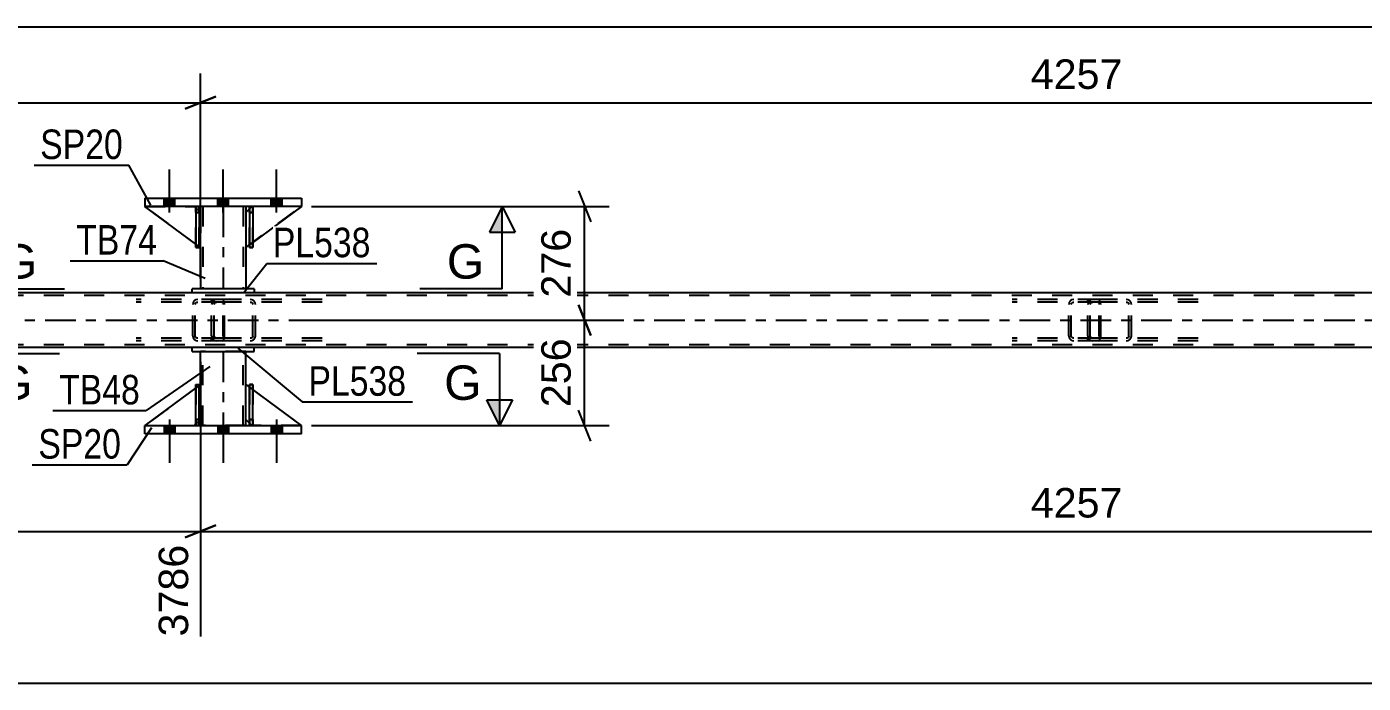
# Model space of a CAD drawing. Header units: millimetres. Extents: x 0 to 841, y 0 to 594.
# Drawn here: x 144.5 to 274.4, y 203.6 to 267.3 of the extents above; entities that cross this region are included whole.
import ezdxf

# ---------------------------------------------------------------- set-up
doc = ezdxf.new("R2010")
doc.units = ezdxf.units.MM
doc.linetypes.add('DXK_LINE_DOT2', pattern=[3.9198, 1.9599, -1.9599])
doc.linetypes.add('DXK_LINE_DOT3', pattern=[5.9187, 2.979, -0.9799, 0.9799, -0.9799])
doc.styles.add('Arial', font='ARIAL.TTF', dxfattribs={"height": 0.2})
doc.styles.add('Arial Narrow', font='ARIALN.TTF', dxfattribs={"height": 0.2})

# ---------------------------------------------------------------- blocks, each defined once
blk = doc.blocks.new('Part-317662454-4642 - 4581')
at = {"color": 2, "linetype": 'Continuous'}
for p, q in [((161.41, 232.59), (161.41, 235.79)), ((165.81, 232.59), (165.81, 235.79)), ((161.41, 228.59), (161.41, 229.19)), ((165.81, 228.59), (165.81, 229.19))]:
    blk.add_line(p, q, dxfattribs=at)
at = {"color": 7, "linetype": 'DXK_LINE_DOT2'}
for p, q in [((165.81, 235.79), (161.41, 235.79)), ((161.65, 228.59), (161.65, 235.79)), ((165.57, 228.59), (165.57, 235.79)), ((161.41, 229.19), (161.41, 232.59)), ((165.81, 229.19), (165.81, 232.59)), ((165.81, 228.59), (161.41, 228.59))]:
    blk.add_line(p, q, dxfattribs=at)
at = {"color": 7, "linetype": 'DXK_LINE_DOT3'}
blk.add_line((163.61, 235.79), (163.61, 228.59), dxfattribs=at)
blk = doc.blocks.new('Part-317662454-4662 - 4581')
at = {"color": 2, "linetype": 'Continuous'}
for p, q in [((166.16, 249.63), (165.81, 249.27)), ((171.21, 249.87), (166.48, 246.37)), ((165.81, 249.27), (165.81, 245.87)), ((165.81, 245.87), (166.16, 246.13))]:
    blk.add_line(p, q, dxfattribs=at)
at = {"color": 7, "linetype": 'DXK_LINE_DOT2'}
for p, q in [((166.41, 249.87), (166.16, 249.63)), ((171.21, 249.87), (166.41, 249.87)), ((171.21, 249.87), (171.21, 249.87)), ((171.21, 249.87), (171.21, 249.87)), ((166.48, 246.37), (166.16, 246.13))]:
    blk.add_line(p, q, dxfattribs=at)
blk = doc.blocks.new('Part-317662454-4588 - 4581')
at = {"color": 7, "linetype": 'DXK_LINE_DOT2'}
for p, q in [((247.66, 240.54), (247.63, 240.35)), ((247.63, 237.31), (247.63, 240.35)), ((247.88, 240.35), (247.9, 240.44)), ((247.88, 237.31), (247.88, 240.35)), ((247.9, 240.44), (247.96, 240.52)), ((248.14, 240.83), (247.94, 240.8)), ((247.96, 240.52), (248.04, 240.57)), ((248.04, 240.57), (248.14, 240.59)), ((258.36, 240.83), (248.14, 240.83)), ((258.36, 240.59), (248.14, 240.59)), ((251.57, 240.8), (251.37, 240.83)), ((251.37, 240.59), (251.47, 240.57)), ((251.47, 240.57), (251.55, 240.52)), ((251.55, 240.52), (251.61, 240.44)), ((251.61, 240.44), (251.63, 240.35)), ((251.63, 237.31), (251.63, 240.35)), ((251.88, 240.35), (251.84, 240.54)), ((251.88, 237.31), (251.88, 240.35)), ((247.63, 237.31), (247.66, 237.13)), ((247.9, 237.22), (247.88, 237.31)), ((247.96, 237.14), (247.9, 237.22)), ((247.94, 236.87), (248.14, 236.83)), ((248.04, 237.09), (247.96, 237.14)), ((248.14, 237.07), (248.04, 237.09)), ((258.36, 237.07), (248.14, 237.07)), ((258.36, 236.83), (248.14, 236.83)), ((251.47, 237.09), (251.37, 237.07)), ((251.37, 236.83), (251.57, 236.87)), ((251.55, 237.14), (251.47, 237.09)), ((251.61, 237.22), (251.55, 237.14)), ((251.63, 237.31), (251.61, 237.22)), ((251.84, 237.13), (251.88, 237.31))]:
    blk.add_line(p, q, dxfattribs=at)
for centre, start, end in [((248.12, 240.33), 110.7583, 155.6801), ((251.39, 240.33), 24.3199, 69.2417), ((248.12, 237.33), 204.3199, 249.2417), ((251.39, 237.33), 290.7583, 335.6801)]:
    blk.add_arc(centre, 0.496, start, end, dxfattribs=at)
blk = doc.blocks.new('Part-317662454-4680 - 4581')
at = {"color": 7, "linetype": 'DXK_LINE_DOT2'}
for p, q in [((162.53, 240.54), (162.49, 240.35)), ((162.49, 237.31), (162.49, 240.35)), ((162.75, 240.35), (162.77, 240.44)), ((162.75, 237.31), (162.75, 240.35)), ((162.77, 240.44), (162.82, 240.52)), ((163, 240.83), (162.81, 240.8)), ((162.82, 240.52), (162.9, 240.57)), ((162.9, 240.57), (163, 240.59)), ((173.23, 240.83), (163, 240.83)), ((173.23, 240.59), (163, 240.59)), ((166.43, 240.8), (166.24, 240.83)), ((166.24, 240.59), (166.34, 240.57)), ((166.34, 240.57), (166.42, 240.52)), ((166.42, 240.52), (166.47, 240.44)), ((166.47, 240.44), (166.49, 240.35)), ((166.49, 237.31), (166.49, 240.35)), ((166.75, 240.35), (166.71, 240.54)), ((166.75, 237.31), (166.75, 240.35)), ((162.49, 237.31), (162.53, 237.13)), ((162.77, 237.22), (162.75, 237.31)), ((162.82, 237.14), (162.77, 237.22)), ((162.81, 236.87), (163, 236.83)), ((162.9, 237.09), (162.82, 237.14)), ((163, 237.07), (162.9, 237.09)), ((173.23, 237.07), (163, 237.07)), ((173.23, 236.83), (163, 236.83)), ((166.34, 237.09), (166.24, 237.07)), ((166.24, 236.83), (166.43, 236.87)), ((166.42, 237.14), (166.34, 237.09)), ((166.47, 237.22), (166.42, 237.14)), ((166.49, 237.31), (166.47, 237.22)), ((166.71, 237.13), (166.75, 237.31))]:
    blk.add_line(p, q, dxfattribs=at)
for centre, start, end in [((162.98, 240.33), 110.7583, 155.6801), ((166.26, 240.33), 24.3199, 69.2417), ((162.98, 237.33), 204.3199, 249.2417), ((166.26, 237.33), 290.7583, 335.6801)]:
    blk.add_arc(centre, 0.496, start, end, dxfattribs=at)
blk = doc.blocks.new('Part-317662454-4647 - 4581')
at = {"color": 2, "linetype": 'Continuous'}
for p, q in [((166.61, 236.19), (160.61, 236.19)), ((160.61, 235.79), (160.61, 236.19)), ((160.61, 235.79), (166.61, 235.79)), ((166.61, 235.79), (166.61, 236.19))]:
    blk.add_line(p, q, dxfattribs=at)
blk = doc.blocks.new('Part-317662454-4661 - 4581')
at = {"color": 7, "linetype": 'DXK_LINE_DOT2'}
for p, q in [((166.41, 249.87), (165.81, 249.27)), ((165.81, 245.87), (171.21, 249.87)), ((171.21, 249.87), (166.41, 249.87)), ((165.81, 249.27), (165.81, 245.87))]:
    blk.add_line(p, q, dxfattribs=at)
blk = doc.blocks.new('Part-317662454-4667 - 4581')
at = {"color": 2, "linetype": 'Continuous'}
for p, q in [((160.96, 228.59), (160.96, 232.59)), ((160.96, 232.59), (161.28, 232.59)), ((161.28, 228.59), (161.28, 232.59)), ((160.96, 228.59), (160.96, 228.59)), ((161.28, 228.59), (160.96, 228.59))]:
    blk.add_line(p, q, dxfattribs=at)
at = {"color": 7, "linetype": 'DXK_LINE_DOT2'}
for p, q in [((160.96, 232.59), (160.96, 229.19)), ((161.28, 229.19), (161.28, 232.59)), ((160.96, 229.19), (160.96, 228.59)), ((160.96, 229.19), (161.28, 229.19)), ((161.28, 228.59), (161.28, 229.19)), ((160.96, 228.59), (160.96, 228.59)), ((160.96, 228.59), (160.96, 228.59)), ((161.28, 228.59), (161.28, 228.59))]:
    blk.add_line(p, q, dxfattribs=at)
blk = doc.blocks.new('Part-317662454-4677 - 4581')
at = {"color": 7, "linetype": 'DXK_LINE_DOT2'}
for p, q in [((160.96, 232.59), (161.28, 232.59)), ((160.96, 229.19), (160.96, 232.59)), ((160.96, 232.59), (160.96, 228.59)), ((161.28, 232.59), (161.28, 229.19)), ((161.28, 228.59), (161.28, 232.5)), ((161.28, 229.19), (160.96, 229.19)), ((160.96, 228.59), (160.96, 229.19)), ((161.28, 229.19), (161.28, 228.59)), ((161.28, 228.59), (160.96, 228.59)), ((161.28, 228.59), (161.28, 228.59))]:
    blk.add_line(p, q, dxfattribs=at)
blk = doc.blocks.new('Part-317662454-4685 - 4581')
at = {"color": 2, "linetype": 'Continuous'}
for p, q in [((156.01, 227.79), (156.01, 228.59)), ((156.01, 228.59), (171.21, 228.59)), ((171.21, 227.79), (156.01, 227.79)), ((171.21, 227.79), (171.21, 228.59))]:
    blk.add_line(p, q, dxfattribs=at)
blk = doc.blocks.new('Part-317662454-4748 - 4581')
at = {"color": 2, "linetype": 'Continuous'}
for p, q in [((166.16, 228.59), (166.16, 232.59)), ((166.16, 232.59), (166.48, 232.59)), ((166.48, 228.59), (166.48, 232.59)), ((166.16, 228.59), (166.16, 228.59)), ((166.48, 228.59), (166.16, 228.59))]:
    blk.add_line(p, q, dxfattribs=at)
at = {"color": 7, "linetype": 'DXK_LINE_DOT2'}
for p, q in [((166.16, 232.59), (166.16, 229.19)), ((166.48, 229.19), (166.48, 232.59)), ((166.16, 229.19), (166.16, 228.59)), ((166.16, 229.19), (166.48, 229.19)), ((166.48, 228.59), (166.48, 229.19)), ((166.16, 228.59), (166.16, 228.59)), ((166.16, 228.59), (166.16, 228.59)), ((166.48, 228.59), (166.48, 228.59))]:
    blk.add_line(p, q, dxfattribs=at)
blk = doc.blocks.new('Part-317662454-4759 - 4581')
at = {"color": 2, "linetype": 'Continuous'}
for p, q in [((156.01, 250.67), (156.01, 249.87)), ((156.01, 250.67), (171.21, 250.67)), ((171.21, 249.87), (156.01, 249.87)), ((171.21, 250.67), (171.21, 249.87))]:
    blk.add_line(p, q, dxfattribs=at)
blk = doc.blocks.new('Part-317662454-4765 - 4581')
at = {"color": 2, "linetype": 'Continuous'}
for p, q in [((166.61, 241.87), (160.61, 241.87)), ((160.61, 241.47), (160.61, 241.87)), ((166.61, 241.87), (166.61, 241.47)), ((166.61, 241.47), (160.61, 241.47))]:
    blk.add_line(p, q, dxfattribs=at)
blk = doc.blocks.new('Part-317662454-4770 - 4581')
at = {"color": 2, "linetype": 'Continuous'}
for p, q in [((728.27, 241.47), (69.36, 241.47)), ((728.27, 236.19), (69.36, 236.19))]:
    blk.add_line(p, q, dxfattribs=at)
at = {"color": 7, "linetype": 'DXK_LINE_DOT2'}
for p, q in [((728.27, 241.23), (69.36, 241.23)), ((728.27, 236.43), (69.36, 236.43))]:
    blk.add_line(p, q, dxfattribs=at)
at = {"color": 7, "linetype": 'DXK_LINE_DOT3'}
blk.add_line((69.36, 238.83), (728.27, 238.83), dxfattribs=at)
blk = doc.blocks.new('Part-317662454-4771 - 4581')
at = {"color": 7, "linetype": 'DXK_LINE_DOT2'}
for p, q in [((160.96, 249.27), (160.96, 249.87)), ((160.96, 249.87), (160.96, 249.87)), ((160.96, 249.87), (160.96, 245.87)), ((160.96, 249.87), (161.28, 249.87)), ((161.28, 249.87), (161.28, 249.27)), ((161.28, 245.87), (161.28, 249.87)), ((160.96, 245.87), (160.96, 249.27)), ((160.96, 249.27), (161.28, 249.27)), ((161.28, 249.27), (161.28, 245.87)), ((160.96, 245.87), (161.28, 245.87))]:
    blk.add_line(p, q, dxfattribs=at)
blk = doc.blocks.new('Part-317662454-4772 - 4581')
at = {"color": 7, "linetype": 'DXK_LINE_DOT2'}
for p, q in [((165.81, 229.19), (165.81, 232.59)), ((165.81, 232.59), (171.21, 228.59)), ((166.41, 228.59), (165.81, 229.19)), ((171.21, 228.59), (166.41, 228.59))]:
    blk.add_line(p, q, dxfattribs=at)
blk = doc.blocks.new('Part-317662454-4773 - 4581')
at = {"color": 2, "linetype": 'Continuous'}
for p, q in [((165.81, 229.19), (165.81, 232.59)), ((165.81, 232.59), (166.16, 232.33)), ((171.21, 228.59), (166.48, 232.09)), ((166.16, 228.84), (165.81, 229.19))]:
    blk.add_line(p, q, dxfattribs=at)
at = {"color": 7, "linetype": 'DXK_LINE_DOT2'}
for p, q in [((166.48, 232.09), (166.16, 232.33)), ((166.16, 228.84), (166.41, 228.59)), ((166.41, 228.59), (171.21, 228.59))]:
    blk.add_line(p, q, dxfattribs=at)
blk = doc.blocks.new('Part-317662454-4781 - 4581')
at = {"color": 2, "linetype": 'Continuous'}
for p, q in [((161.41, 249.87), (161.41, 249.27)), ((165.81, 249.87), (165.81, 249.27)), ((161.41, 245.87), (161.41, 241.87)), ((165.81, 245.87), (165.81, 241.87))]:
    blk.add_line(p, q, dxfattribs=at)
at = {"color": 7, "linetype": 'DXK_LINE_DOT2'}
for p, q in [((165.81, 249.87), (161.41, 249.87)), ((161.65, 249.87), (161.65, 241.87)), ((165.57, 249.87), (165.57, 241.87)), ((161.41, 249.27), (161.41, 245.87)), ((165.81, 249.27), (165.81, 245.87)), ((165.81, 241.87), (161.41, 241.87))]:
    blk.add_line(p, q, dxfattribs=at)
at = {"color": 7, "linetype": 'DXK_LINE_DOT3'}
blk.add_line((163.61, 249.87), (163.61, 241.87), dxfattribs=at)
blk = doc.blocks.new('Bolt-317662454-4787 - 4581')
at = {"linetype": 'Continuous'}
for points in [[(157.89, 227.79), (158.93, 227.79), (158.93, 228.59), (157.89, 228.59)], [(157.89, 227.79), (158.93, 227.79), (158.93, 228.59), (157.89, 228.59)], [(157.89, 227.79), (158.93, 227.79), (158.93, 228.59), (157.89, 228.59)], [(163.09, 227.79), (164.13, 227.79), (164.13, 228.59), (163.09, 228.59)], [(163.09, 227.79), (164.13, 227.79), (164.13, 228.59), (163.09, 228.59)], [(168.29, 227.79), (169.33, 227.79), (169.33, 228.59), (168.29, 228.59)], [(168.29, 227.79), (169.33, 227.79), (169.33, 228.59), (168.29, 228.59)], [(168.29, 227.79), (169.33, 227.79), (169.33, 228.59), (168.29, 228.59)]]:
    blk.add_hatch(color=1, dxfattribs=at).paths.add_polyline_path(points)
at = {"color": 1, "linetype": 'Continuous'}
for p, q in [((158.41, 229.19), (158.41, 224.99)), ((158.41, 229.19), (158.41, 224.99)), ((158.41, 229.19), (158.41, 224.99)), ((163.61, 229.19), (163.61, 224.99)), ((163.61, 229.19), (163.61, 224.99)), ((168.81, 229.19), (168.81, 224.99)), ((168.81, 229.19), (168.81, 224.99)), ((168.81, 229.19), (168.81, 224.99)), ((157.89, 228.59), (157.89, 227.79)), ((157.89, 228.59), (157.89, 227.79)), ((157.89, 228.59), (157.89, 227.79)), ((158.93, 228.59), (158.93, 227.79)), ((158.93, 228.59), (158.93, 227.79)), ((158.93, 228.59), (158.93, 227.79)), ((163.09, 228.59), (163.09, 227.79)), ((163.09, 228.59), (163.09, 227.79)), ((164.13, 228.59), (164.13, 227.79)), ((164.13, 228.59), (164.13, 227.79)), ((168.29, 228.59), (168.29, 227.79)), ((168.29, 228.59), (168.29, 227.79)), ((168.29, 228.59), (168.29, 227.79)), ((169.33, 228.59), (169.33, 227.79)), ((169.33, 228.59), (169.33, 227.79)), ((169.33, 228.59), (169.33, 227.79))]:
    blk.add_line(p, q, dxfattribs=at)
blk = doc.blocks.new('Part-317662454-4811 - 4581')
at = {"color": 2, "linetype": 'Continuous'}
for p, q in [((161.28, 249.87), (160.96, 249.87)), ((160.96, 249.87), (160.96, 245.87)), ((161.28, 249.87), (161.28, 249.87)), ((161.28, 249.87), (161.28, 245.87)), ((161.28, 245.87), (160.96, 245.87))]:
    blk.add_line(p, q, dxfattribs=at)
at = {"color": 7, "linetype": 'DXK_LINE_DOT2'}
for p, q in [((160.96, 249.87), (160.96, 249.27)), ((160.96, 249.87), (160.96, 249.87)), ((161.28, 249.27), (161.28, 249.87)), ((161.28, 249.87), (161.28, 249.87)), ((161.28, 249.27), (160.96, 249.27)), ((160.96, 249.27), (160.96, 245.87)), ((161.28, 245.87), (161.28, 249.27))]:
    blk.add_line(p, q, dxfattribs=at)
blk = doc.blocks.new('Part-317662454-4812 - 4581')
at = {"color": 7, "linetype": 'DXK_LINE_DOT2'}
for p, q in [((161.41, 232.59), (156.01, 228.59)), ((161.41, 229.19), (161.41, 232.59)), ((161.41, 232.59), (161.41, 229.19)), ((160.81, 228.59), (161.41, 229.19)), ((161.41, 229.19), (160.81, 228.59)), ((161.41, 229.19), (161.41, 229.19)), ((156.01, 228.59), (160.81, 228.59))]:
    blk.add_line(p, q, dxfattribs=at)
blk = doc.blocks.new('Part-317662454-4813 - 4581')
at = {"color": 2, "linetype": 'Continuous'}
for p, q in [((161.41, 232.59), (161.28, 232.5)), ((161.41, 229.19), (161.41, 232.59)), ((160.96, 232.26), (156.01, 228.59)), ((160.96, 228.75), (160.81, 228.59)), ((161.41, 229.19), (161.28, 229.07)), ((161.41, 229.19), (161.41, 229.19))]:
    blk.add_line(p, q, dxfattribs=at)
at = {"color": 7, "linetype": 'DXK_LINE_DOT2'}
for p, q in [((161.41, 229.19), (161.41, 232.59)), ((161.28, 232.5), (160.96, 232.26)), ((161.41, 229.19), (160.81, 228.59)), ((161.28, 229.07), (160.96, 228.75)), ((156.01, 228.59), (156.01, 228.59)), ((156.01, 228.59), (160.81, 228.59))]:
    blk.add_line(p, q, dxfattribs=at)
blk = doc.blocks.new('Part-317662454-4814 - 4581')
at = {"color": 7, "linetype": 'DXK_LINE_DOT2'}
for p, q in [((166.48, 232.59), (166.16, 232.59)), ((166.16, 229.19), (166.16, 232.59)), ((166.16, 232.59), (166.16, 228.59)), ((166.48, 232.59), (166.48, 229.19)), ((166.48, 228.59), (166.48, 232.59)), ((166.48, 229.19), (166.16, 229.19)), ((166.16, 228.59), (166.16, 229.19)), ((166.48, 229.19), (166.48, 228.59)), ((166.48, 228.59), (166.16, 228.59)), ((166.48, 228.59), (166.48, 228.59))]:
    blk.add_line(p, q, dxfattribs=at)
blk = doc.blocks.new('Bolt-317662454-4820 - 4581')
at = {"linetype": 'Continuous'}
for points in [[(158.93, 250.67), (157.89, 250.67), (157.89, 249.87), (158.93, 249.87)], [(158.93, 250.67), (157.89, 250.67), (157.89, 249.87), (158.93, 249.87)], [(158.93, 250.67), (157.89, 250.67), (157.89, 249.87), (158.93, 249.87)], [(164.13, 250.67), (163.09, 250.67), (163.09, 249.87), (164.13, 249.87)], [(164.13, 250.67), (163.09, 250.67), (163.09, 249.87), (164.13, 249.87)], [(169.33, 250.67), (168.29, 250.67), (168.29, 249.87), (169.33, 249.87)], [(169.33, 250.67), (168.29, 250.67), (168.29, 249.87), (169.33, 249.87)], [(169.33, 250.67), (168.29, 250.67), (168.29, 249.87), (169.33, 249.87)]]:
    blk.add_hatch(color=1, dxfattribs=at).paths.add_polyline_path(points)
at = {"color": 1, "linetype": 'Continuous'}
for p, q in [((158.41, 249.27), (158.41, 253.47)), ((158.41, 249.27), (158.41, 253.47)), ((158.41, 249.27), (158.41, 253.47)), ((163.61, 249.27), (163.61, 253.47)), ((163.61, 249.27), (163.61, 253.47)), ((168.81, 249.27), (168.81, 253.47)), ((168.81, 249.27), (168.81, 253.47)), ((168.81, 249.27), (168.81, 253.47)), ((157.89, 249.87), (157.89, 250.67)), ((157.89, 249.87), (157.89, 250.67)), ((157.89, 249.87), (157.89, 250.67)), ((158.93, 249.87), (158.93, 250.67)), ((158.93, 249.87), (158.93, 250.67)), ((158.93, 249.87), (158.93, 250.67)), ((163.09, 249.87), (163.09, 250.67)), ((163.09, 249.87), (163.09, 250.67)), ((164.13, 249.87), (164.13, 250.67)), ((164.13, 249.87), (164.13, 250.67)), ((168.29, 249.87), (168.29, 250.67)), ((168.29, 249.87), (168.29, 250.67)), ((168.29, 249.87), (168.29, 250.67)), ((169.33, 249.87), (169.33, 250.67)), ((169.33, 249.87), (169.33, 250.67)), ((169.33, 249.87), (169.33, 250.67))]:
    blk.add_line(p, q, dxfattribs=at)
blk = doc.blocks.new('Part-317662454-4828 - 4581')
at = {"color": 2, "linetype": 'Continuous'}
for p, q in [((160.96, 246.2), (156.01, 249.87)), ((160.96, 249.72), (160.81, 249.87)), ((161.41, 249.27), (161.28, 249.4)), ((161.41, 249.27), (161.41, 249.27)), ((161.41, 245.87), (161.41, 249.27)), ((161.28, 245.97), (161.41, 245.87)), ((161.41, 245.87), (161.41, 245.87))]:
    blk.add_line(p, q, dxfattribs=at)
at = {"color": 7, "linetype": 'DXK_LINE_DOT2'}
for p, q in [((160.81, 249.87), (156.01, 249.87)), ((156.01, 249.87), (156.01, 249.87)), ((160.81, 249.87), (161.41, 249.27)), ((161.28, 249.4), (160.96, 249.72)), ((161.41, 249.27), (161.41, 245.87)), ((161.28, 245.97), (160.96, 246.2))]:
    blk.add_line(p, q, dxfattribs=at)
blk = doc.blocks.new('Part-317662454-4829 - 4581')
at = {"color": 7, "linetype": 'DXK_LINE_DOT2'}
for p, q in [((166.16, 249.27), (166.16, 249.87)), ((166.16, 249.87), (166.16, 249.87)), ((166.16, 249.87), (166.16, 245.87)), ((166.16, 249.87), (166.48, 249.87)), ((166.48, 249.87), (166.48, 249.27)), ((166.48, 245.87), (166.48, 249.87)), ((166.16, 245.87), (166.16, 249.27)), ((166.16, 249.27), (166.48, 249.27)), ((166.48, 249.27), (166.48, 245.87)), ((166.16, 245.87), (166.48, 245.87))]:
    blk.add_line(p, q, dxfattribs=at)
blk = doc.blocks.new('Part-317662454-4841 - 4581')
at = {"color": 2, "linetype": 'Continuous'}
for p, q in [((166.48, 249.87), (166.16, 249.87)), ((166.16, 249.87), (166.16, 245.87)), ((166.48, 249.87), (166.48, 249.87)), ((166.48, 249.87), (166.48, 245.87)), ((166.48, 245.87), (166.16, 245.87))]:
    blk.add_line(p, q, dxfattribs=at)
at = {"color": 7, "linetype": 'DXK_LINE_DOT2'}
for p, q in [((166.16, 249.87), (166.16, 249.27)), ((166.16, 249.87), (166.16, 249.87)), ((166.48, 249.27), (166.48, 249.87)), ((166.48, 249.87), (166.48, 249.87)), ((166.48, 249.27), (166.16, 249.27)), ((166.16, 249.27), (166.16, 245.87)), ((166.48, 245.87), (166.48, 249.27))]:
    blk.add_line(p, q, dxfattribs=at)
blk = doc.blocks.new('Part-317662454-4861 - 4581')
at = {"color": 7, "linetype": 'DXK_LINE_DOT2'}
for p, q in [((163.48, 240.83), (155.16, 240.83)), ((163.48, 240.59), (155.16, 240.59)), ((160.68, 240.54), (160.65, 240.35)), ((160.65, 237.31), (160.65, 240.35)), ((160.9, 240.35), (160.92, 240.44)), ((160.9, 237.31), (160.9, 240.35)), ((160.92, 240.44), (160.97, 240.52)), ((161.15, 240.83), (160.96, 240.8)), ((160.97, 240.52), (161.05, 240.57)), ((161.05, 240.57), (161.15, 240.59)), ((162.49, 240.59), (162.49, 240.83)), ((163.59, 240.8), (163.48, 240.83)), ((163.48, 240.59), (163.54, 240.57)), ((163.54, 240.57), (163.58, 240.52)), ((163.58, 240.52), (163.61, 240.44)), ((163.68, 240.69), (163.59, 240.8)), ((163.61, 240.44), (163.62, 240.35)), ((163.62, 237.31), (163.62, 240.35)), ((163.73, 240.54), (163.68, 240.69)), ((163.75, 240.35), (163.73, 240.54)), ((163.75, 237.31), (163.75, 240.35)), ((163.48, 237.07), (155.16, 237.07)), ((163.48, 236.83), (155.16, 236.83)), ((160.65, 237.31), (160.68, 237.13)), ((160.92, 237.22), (160.9, 237.31)), ((160.97, 237.14), (160.92, 237.22)), ((160.96, 236.87), (161.15, 236.83)), ((161.05, 237.09), (160.97, 237.14)), ((161.15, 237.07), (161.05, 237.09)), ((162.49, 236.83), (162.49, 237.07)), ((163.54, 237.09), (163.48, 237.07)), ((163.48, 236.83), (163.59, 236.87)), ((163.58, 237.14), (163.54, 237.09)), ((163.61, 237.22), (163.58, 237.14)), ((163.59, 236.87), (163.68, 236.97)), ((163.62, 237.31), (163.61, 237.22)), ((163.68, 236.97), (163.73, 237.13)), ((163.73, 237.13), (163.75, 237.31))]:
    blk.add_line(p, q, dxfattribs=at)
for centre, start, end in [((161.13, 240.34), 111.1941, 156.1506), ((161.13, 237.33), 203.8494, 248.8059)]:
    blk.add_arc(centre, 0.492, start, end, dxfattribs=at)
blk = doc.blocks.new('Part-317662454-4866 - 4581')
at = {"color": 7, "linetype": 'DXK_LINE_DOT2'}
for p, q in [((248.62, 240.83), (240.29, 240.83)), ((248.62, 240.59), (240.29, 240.59)), ((245.82, 240.54), (245.78, 240.35)), ((245.78, 237.31), (245.78, 240.35)), ((246.03, 240.35), (246.05, 240.44)), ((246.03, 237.31), (246.03, 240.35)), ((246.05, 240.44), (246.11, 240.52)), ((246.28, 240.83), (246.09, 240.8)), ((246.11, 240.52), (246.19, 240.57)), ((246.19, 240.57), (246.28, 240.59)), ((247.63, 240.59), (247.63, 240.83)), ((248.72, 240.8), (248.62, 240.83)), ((248.62, 240.59), (248.67, 240.57)), ((248.67, 240.57), (248.71, 240.52)), ((248.71, 240.52), (248.74, 240.44)), ((248.81, 240.69), (248.72, 240.8)), ((248.74, 240.44), (248.75, 240.35)), ((248.75, 237.31), (248.75, 240.35)), ((248.87, 240.54), (248.81, 240.69)), ((248.89, 240.35), (248.87, 240.54)), ((248.89, 237.31), (248.89, 240.35)), ((248.62, 237.07), (240.29, 237.07)), ((248.62, 236.83), (240.29, 236.83)), ((245.78, 237.31), (245.82, 237.13)), ((246.05, 237.22), (246.03, 237.31)), ((246.11, 237.14), (246.05, 237.22)), ((246.09, 236.87), (246.28, 236.83)), ((246.19, 237.09), (246.11, 237.14)), ((246.28, 237.07), (246.19, 237.09)), ((247.63, 236.83), (247.63, 237.07)), ((248.67, 237.09), (248.62, 237.07)), ((248.62, 236.83), (248.72, 236.87)), ((248.71, 237.14), (248.67, 237.09)), ((248.74, 237.22), (248.71, 237.14)), ((248.72, 236.87), (248.81, 236.97)), ((248.75, 237.31), (248.74, 237.22)), ((248.81, 236.97), (248.87, 237.13)), ((248.87, 237.13), (248.89, 237.31))]:
    blk.add_line(p, q, dxfattribs=at)
for centre, start, end in [((246.27, 240.34), 111.1941, 156.1506), ((246.27, 237.33), 203.8494, 248.8059)]:
    blk.add_arc(centre, 0.492, start, end, dxfattribs=at)
blk = doc.blocks.new('Part-317662454-4874 - 4581')
at = {"color": 7, "linetype": 'DXK_LINE_DOT2'}
for p, q in [((161.41, 245.87), (156.01, 249.87)), ((156.01, 249.87), (160.81, 249.87)), ((160.81, 249.87), (161.41, 249.27)), ((161.41, 249.27), (160.81, 249.87)), ((161.41, 249.27), (161.41, 245.87)), ((161.41, 249.27), (161.41, 249.27)), ((161.41, 249.27), (161.41, 245.87))]:
    blk.add_line(p, q, dxfattribs=at)
blk = doc.blocks.new('StraightDimension-317662454-4888 - 4581')
at = {"color": 7, "linetype": 'Continuous'}
for p, q in [((60.74, 235.67), (60.74, 214.8)), ((161.41, 234.79), (161.41, 208.12)), ((62.24, 218.92), (59.24, 217.72)), ((60.74, 218.32), (161.41, 218.32)), ((159.91, 217.72), (162.91, 218.92))]:
    blk.add_line(p, q, dxfattribs=at)
at = {"color": 0}
blk.add_wipeout([(116.12, 219.07), (116.12, 223.27), (106.03, 223.27), (106.03, 219.07)], dxfattribs=at)
at = {"color": 3, "style": 'Arial'}
blk.add_text('3786', height=2.865, dxfattribs=at).set_placement((106.63, 219.67))
at = {"color": 0, "linetype": 'Continuous'}
for points in [[(60.14, 217.62), (55.94, 217.62), (55.94, 214.2), (60.14, 214.2)], [(160.81, 217.62), (156.61, 217.62), (156.61, 207.52), (160.81, 207.52)]]:
    blk.add_wipeout(points, dxfattribs=at)
at = {"color": 3, "linetype": 'Continuous', "style": 'Arial'}
for s, height, p in [('0', 2.87, (59.54, 214.8)), ('3786', 2.865, (160.21, 208.12))]:
    blk.add_text(s, height=height, rotation=90.0002, dxfattribs=at).set_placement(p)
blk = doc.blocks.new('StraightDimension-317662454-4879 - 4581')
at = {"color": 7, "linetype": 'Continuous'}
blk.add_line((60.1, 203.58), (737.53, 203.58), dxfattribs=at)
blk = doc.blocks.new('StraightDimension-317662454-4904 - 4581')
at = {"color": 7, "linetype": 'Continuous'}
for p, q in [((161.41, 234.79), (161.41, 208.12)), ((162.91, 218.92), (159.91, 217.72)), ((161.41, 218.32), (331.68, 218.32))]:
    blk.add_line(p, q, dxfattribs=at)
at = {"color": 0}
blk.add_wipeout([(251.59, 219.07), (251.59, 223.27), (241.5, 223.27), (241.5, 219.07)], dxfattribs=at)
at = {"color": 3, "style": 'Arial'}
blk.add_text('4257', height=2.865, dxfattribs=at).set_placement((242.1, 219.67))
blk = doc.blocks.new('StraightDimension-317662454-4944 - 4581')
at = {"color": 7, "linetype": 'Continuous'}
for p, q in [((60.74, 241.61), (60.74, 262.78)), ((161.41, 242.87), (161.41, 262.78)), ((62.24, 260.53), (59.24, 259.33)), ((60.74, 259.93), (161.41, 259.93)), ((159.91, 259.33), (162.91, 260.53))]:
    blk.add_line(p, q, dxfattribs=at)
at = {"color": 0}
blk.add_wipeout([(116.12, 260.68), (116.12, 264.88), (106.03, 264.88), (106.03, 260.68)], dxfattribs=at)
at = {"color": 3, "style": 'Arial'}
blk.add_text('3786', height=2.865, dxfattribs=at).set_placement((106.63, 261.28))
blk = doc.blocks.new('StraightDimension-317662454-4960 - 4581')
at = {"color": 7, "linetype": 'Continuous'}
for p, q in [((161.41, 242.87), (161.41, 262.78)), ((162.91, 260.53), (159.91, 259.33)), ((161.41, 259.93), (331.68, 259.93))]:
    blk.add_line(p, q, dxfattribs=at)
at = {"color": 0}
blk.add_wipeout([(251.59, 260.68), (251.59, 264.88), (241.5, 264.88), (241.5, 260.68)], dxfattribs=at)
at = {"color": 3, "style": 'Arial'}
blk.add_text('4257', height=2.865, dxfattribs=at).set_placement((242.1, 261.28))
blk = doc.blocks.new('StraightDimension-317662454-5042 - 4581')
at = {"color": 7, "linetype": 'Continuous'}
for p, q in [((198.14, 251.37), (199.34, 248.37)), ((172.21, 249.87), (201.14, 249.87)), ((198.74, 238.83), (198.74, 249.87)), ((199.34, 237.33), (198.14, 240.33)), ((170.59, 238.83), (201.14, 238.83))]:
    blk.add_line(p, q, dxfattribs=at)
at = {"color": 0}
blk.add_wipeout([(197.99, 248.29), (193.79, 248.29), (193.79, 240.42), (197.99, 240.42)], dxfattribs=at)
at = {"color": 3, "style": 'Arial'}
blk.add_text('276', height=2.865, rotation=90.0002, dxfattribs=at).set_placement((197.39, 241.02))
blk = doc.blocks.new('StraightDimension-317662454-5070 - 4581')
at = {"color": 7, "linetype": 'Continuous'}
for p, q in [((198.14, 240.33), (199.34, 237.33)), ((170.59, 238.83), (201.14, 238.83)), ((198.74, 228.59), (198.74, 238.83)), ((199.34, 227.09), (198.14, 230.09)), ((172.21, 228.59), (201.14, 228.59))]:
    blk.add_line(p, q, dxfattribs=at)
at = {"color": 0}
blk.add_wipeout([(197.99, 237.65), (193.79, 237.65), (193.79, 229.78), (197.99, 229.78)], dxfattribs=at)
at = {"color": 3, "style": 'Arial'}
blk.add_text('256', height=2.865, rotation=90.0002, dxfattribs=at).set_placement((197.39, 230.38))
blk = doc.blocks.new('StraightDimension-317662454-16961 - 4581')
at = {"color": 7, "linetype": 'Continuous'}
blk.add_line((60.74, 267.31), (736.89, 267.31), dxfattribs=at)
blk = doc.blocks.new('Mark-317662454-4681 - 4581')
at = {"color": 0}
blk.add_wipeout([(153.69, 225.39), (153.69, 228.39), (145.65, 228.39), (145.65, 225.39)], dxfattribs=at)
blk.add_wipeout([(153.69, 225.39), (153.69, 228.39), (145.65, 228.39), (145.65, 225.39)], dxfattribs=at)
at = {"color": 30, "linetype": 'Continuous'}
for p in [(156.65, 228.37), (145.05, 224.79)]:
    blk.add_line(p, (154.29, 224.79), dxfattribs=at)
at = {"color": 3, "style": 'Arial Narrow'}
blk.add_text('SP20', height=2.863, dxfattribs=at).set_placement((145.65, 225.39))
blk = doc.blocks.new('Mark-317662454-4638 - 4581')
at = {"color": 0}
blk.add_wipeout([(155.53, 230.65), (155.53, 233.65), (147.67, 233.65), (147.67, 230.65)], dxfattribs=at)
blk.add_wipeout([(155.53, 230.65), (155.53, 233.65), (147.67, 233.65), (147.67, 230.65)], dxfattribs=at)
at = {"color": 30, "linetype": 'Continuous'}
for p in [(162.3, 234.34), (147.07, 230.05)]:
    blk.add_line(p, (156.13, 230.05), dxfattribs=at)
at = {"color": 3, "style": 'Arial Narrow'}
blk.add_text('TB48', height=2.863, dxfattribs=at).set_placement((147.67, 230.65))
blk = doc.blocks.new('Mark-317662454-4643 - 4581')
at = {"color": 0}
blk.add_wipeout([(181.4, 231.49), (181.4, 234.49), (171.9, 234.49), (171.9, 231.49)], dxfattribs=at)
blk.add_wipeout([(181.4, 231.49), (181.4, 234.49), (171.9, 234.49), (171.9, 231.49)], dxfattribs=at)
at = {"color": 30, "linetype": 'Continuous'}
for p, q in [((165.03, 236.1), (171.3, 230.89)), ((171.3, 230.89), (182, 230.89))]:
    blk.add_line(p, q, dxfattribs=at)
at = {"color": 3, "style": 'Arial Narrow'}
blk.add_text('PL538', height=2.863, dxfattribs=at).set_placement((171.9, 231.49))
blk = doc.blocks.new('Mark-317662454-4755 - 4581')
at = {"color": 0}
blk.add_wipeout([(153.86, 254.47), (153.86, 257.47), (145.83, 257.47), (145.83, 254.47)], dxfattribs=at)
blk.add_wipeout([(153.86, 254.47), (153.86, 257.47), (145.83, 257.47), (145.83, 254.47)], dxfattribs=at)
at = {"color": 30, "linetype": 'Continuous'}
for p in [(145.23, 253.87), (156.57, 249.98)]:
    blk.add_line(p, (154.46, 253.87), dxfattribs=at)
at = {"color": 3, "style": 'Arial Narrow'}
blk.add_text('SP20', height=2.863, dxfattribs=at).set_placement((145.83, 254.47))
blk = doc.blocks.new('Mark-317662454-4761 - 4581')
at = {"color": 0}
blk.add_wipeout([(177.94, 244.94), (177.94, 247.94), (168.44, 247.94), (168.44, 244.94)], dxfattribs=at)
blk.add_wipeout([(177.94, 244.94), (177.94, 247.94), (168.44, 247.94), (168.44, 244.94)], dxfattribs=at)
at = {"color": 30, "linetype": 'Continuous'}
for p, q in [((165.63, 241.51), (167.84, 244.34)), ((167.84, 244.34), (178.54, 244.34))]:
    blk.add_line(p, q, dxfattribs=at)
at = {"color": 3, "style": 'Arial Narrow'}
blk.add_text('PL538', height=2.863, dxfattribs=at).set_placement((168.44, 244.94))
blk = doc.blocks.new('Mark-317662454-4777 - 4581')
at = {"color": 0}
blk.add_wipeout([(157.19, 245.19), (157.19, 248.19), (149.33, 248.19), (149.33, 245.19)], dxfattribs=at)
blk.add_wipeout([(157.19, 245.19), (157.19, 248.19), (149.33, 248.19), (149.33, 245.19)], dxfattribs=at)
at = {"color": 30, "linetype": 'Continuous'}
for p in [(148.73, 244.59), (161.86, 242.88)]:
    blk.add_line(p, (157.79, 244.59), dxfattribs=at)
at = {"color": 3, "style": 'Arial Narrow'}
blk.add_text('TB74', height=2.863, dxfattribs=at).set_placement((149.33, 245.19))
blk = doc.blocks.new('SectionMark-317662454-5109 - 4581')
at = {"linetype": 'Continuous'}
for points in [[(141.43, 247.36), (140.18, 247.36), (140.18, 249.86)], [(190.73, 247.36), (189.48, 247.36), (190.73, 249.86)]]:
    blk.add_hatch(color=6, dxfattribs=at).paths.add_polyline_path(points)
at = {"color": 6, "linetype": 'Continuous'}
for p, q in [((138.93, 247.36), (140.18, 249.86)), ((140.18, 241.86), (140.18, 249.86)), ((140.18, 249.86), (141.43, 247.36)), ((190.73, 249.86), (189.48, 247.36)), ((190.73, 241.86), (190.73, 249.86)), ((190.73, 249.86), (191.98, 247.36)), ((141.43, 247.36), (138.93, 247.36)), ((189.48, 247.36), (191.98, 247.36)), ((140.18, 241.86), (148.18, 241.86)), ((190.73, 241.86), (182.73, 241.86))]:
    blk.add_line(p, q, dxfattribs=at)
at = {"color": 0, "linetype": 'Continuous'}
for points in [[(145.56, 242.86), (145.56, 246.36), (141.93, 246.36), (141.93, 242.86)], [(188.98, 242.86), (188.98, 246.36), (185.35, 246.36), (185.35, 242.86)]]:
    blk.add_wipeout(points, dxfattribs=at)
at = {"color": 3, "linetype": 'Continuous', "style": 'Arial'}
for p in [(141.93, 242.86), (185.35, 242.86)]:
    blk.add_text('G', height=3.34, dxfattribs=at).set_placement(p)
blk = doc.blocks.new('SectionMark-317662454-5117 - 4581')
at = {"color": 6, "linetype": 'Continuous'}
for p, q in [((139.7, 235.59), (147.7, 235.59)), ((139.7, 235.59), (139.7, 228.59)), ((190.47, 235.59), (182.47, 235.59)), ((190.47, 235.59), (190.47, 228.59)), ((139.7, 228.59), (138.45, 231.09)), ((191.72, 231.09), (190.47, 228.59))]:
    blk.add_line(p, q, dxfattribs=at)
at = {"color": 0, "linetype": 'Continuous'}
for points in [[(145.08, 231.09), (145.08, 234.59), (141.45, 234.59), (141.45, 231.09)], [(188.72, 231.09), (188.72, 234.59), (185.09, 234.59), (185.09, 231.09)]]:
    blk.add_wipeout(points, dxfattribs=at)
at = {"linetype": 'Continuous'}
for points in [[(139.7, 231.09), (140.95, 231.09), (139.7, 228.59)], [(189.22, 231.09), (190.47, 231.09), (190.47, 228.59)]]:
    blk.add_hatch(color=6, dxfattribs=at).paths.add_polyline_path(points)
at = {"color": 6, "linetype": 'Continuous'}
for p, q in [((140.95, 231.09), (138.45, 231.09)), ((139.7, 228.59), (140.95, 231.09)), ((189.22, 231.09), (191.72, 231.09)), ((190.47, 228.59), (189.22, 231.09))]:
    blk.add_line(p, q, dxfattribs=at)
at = {"color": 3, "linetype": 'Continuous', "style": 'Arial'}
for p in [(141.45, 231.09), (185.09, 231.09)]:
    blk.add_text('G', height=3.34, dxfattribs=at).set_placement(p)

msp = doc.modelspace()

# ---------------------------------------------------------------- block references
for name in ['Bolt-317662454-4820 - 4581', 'Part-317662454-4759 - 4581', 'Part-317662454-4828 - 4581', 'Part-317662454-4874 - 4581', 'Part-317662454-4771 - 4581', 'Part-317662454-4811 - 4581', 'Part-317662454-4781 - 4581', 'Part-317662454-4662 - 4581', 'Part-317662454-4661 - 4581', 'Part-317662454-4829 - 4581', 'Part-317662454-4841 - 4581', 'Part-317662454-4765 - 4581', 'Part-317662454-4770 - 4581', 'Part-317662454-4861 - 4581', 'Part-317662454-4680 - 4581', 'Part-317662454-4866 - 4581', 'Part-317662454-4588 - 4581', 'Part-317662454-4647 - 4581', 'Part-317662454-4642 - 4581', 'Part-317662454-4812 - 4581', 'Part-317662454-4813 - 4581', 'Part-317662454-4667 - 4581', 'Part-317662454-4677 - 4581', 'Part-317662454-4772 - 4581', 'Part-317662454-4773 - 4581', 'Part-317662454-4748 - 4581', 'Part-317662454-4814 - 4581', 'Bolt-317662454-4787 - 4581', 'Part-317662454-4685 - 4581']:
    msp.add_blockref(name, (0, 0))

# ---------------------------------------------------------------- next in the draw order: block references
for name in ['StraightDimension-317662454-4944 - 4581', 'StraightDimension-317662454-4888 - 4581']:
    msp.add_blockref(name, (0, 0))

# ---------------------------------------------------------------- next in the draw order: block references
for name in ['StraightDimension-317662454-4960 - 4581', 'StraightDimension-317662454-4879 - 4581']:
    msp.add_blockref(name, (0, 0))

# ---------------------------------------------------------------- next in the draw order: block references
for name in ['StraightDimension-317662454-5042 - 4581', 'StraightDimension-317662454-4904 - 4581', 'Mark-317662454-4681 - 4581']:
    msp.add_blockref(name, (0, 0))

# ---------------------------------------------------------------- next in the draw order: block references
for name in ['StraightDimension-317662454-16961 - 4581', 'StraightDimension-317662454-5070 - 4581', 'Mark-317662454-4638 - 4581']:
    msp.add_blockref(name, (0, 0))

# ---------------------------------------------------------------- next in the draw order: block references
for name in ['Mark-317662454-4755 - 4581', 'Mark-317662454-4777 - 4581', 'Mark-317662454-4761 - 4581', 'Mark-317662454-4643 - 4581']:
    msp.add_blockref(name, (0, 0))

# ---------------------------------------------------------------- next in the draw order: block references
for name in ['SectionMark-317662454-5109 - 4581', 'SectionMark-317662454-5117 - 4581']:
    msp.add_blockref(name, (0, 0))

doc.saveas('drawing.dxf')
